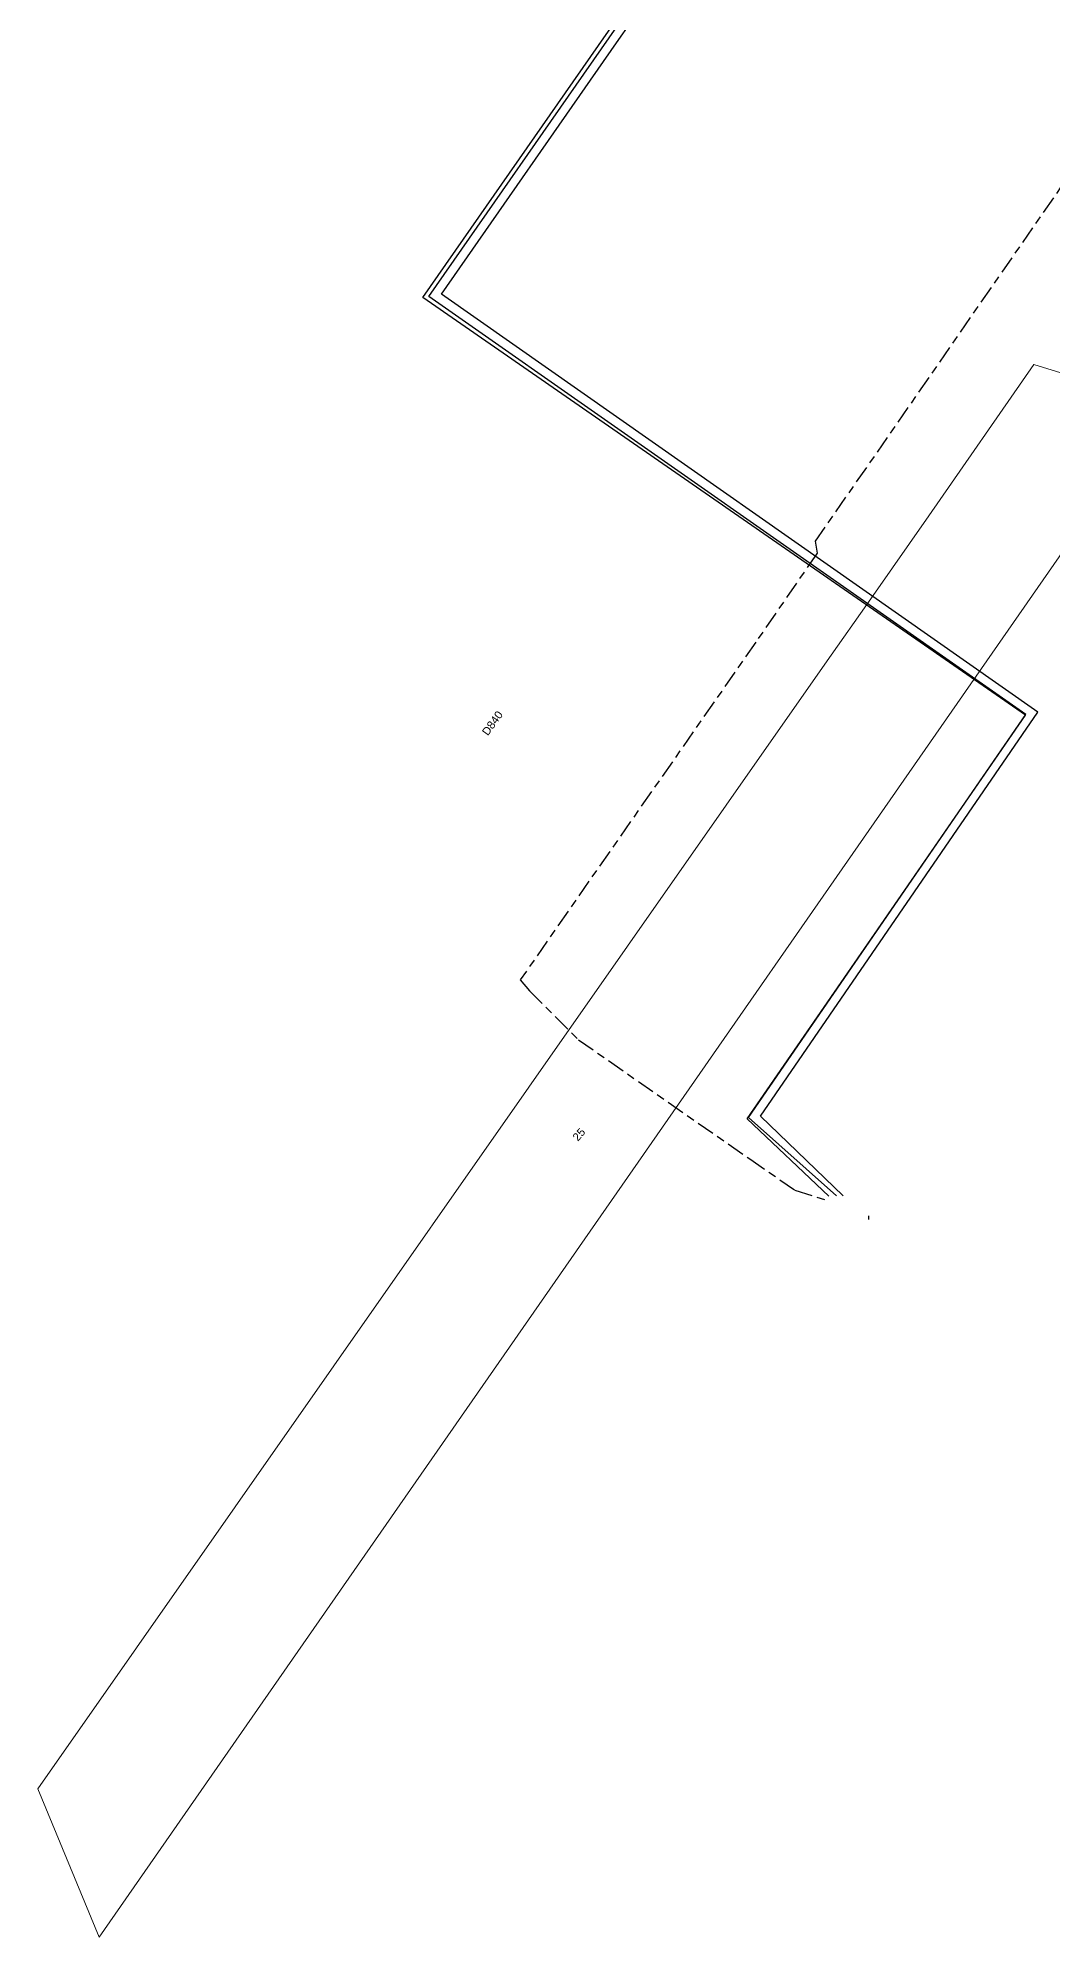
# Model space of a CAD drawing. Header units: metres. Extents: x 309980 to 311407, y 6249141 to 6251386.
# Drawn here: x 310321.3 to 310549.5, y 6249140.6 to 6249567.8 of the extents above; entities that cross this region are included whole.
import ezdxf

# ---------------------------------------------------------------- set-up
doc = ezdxf.new("R2010")
doc.units = ezdxf.units.M
doc.linetypes.add('Cable Exist UG', pattern=[8.2, 4, -1.2, 1.8, -1.2])
doc.layers.add('Cadastre Land Parcels_SP_EXT', color=9, linetype='Continuous', lineweight=5)
doc.layers.add('Mains_HV_EXT', color=7, linetype='Continuous')
doc.styles.get("Standard").update_dxf_attribs({"font": 'arial.ttf'})
doc.linetypes.add('Cable P UG', pattern='A,6,-0.5,["P",Standard,S=1.7,R=0,X=0.5,Y=-1],-2.9', length=9.4)

msp = doc.modelspace()

# ---------------------------------------------------------------- linework, layer by layer
at = {"layer": 'Cadastre Land Parcels_SP_EXT', "linetype": 'Continuous'}
msp.add_lwpolyline([(310555.35, 6249491.2), (310545.39, 6249494.31), (310521.75, 6249460.24), (310509.23, 6249442.36), (310498.37, 6249426.86), (310321.28, 6249173.9), (310335.08, 6249140.56), (310407.51, 6249244.65), (310564.98, 6249470.98)], dxfattribs=at)
at = {"layer": 'Mains_HV_EXT', "linetype": 'Cable P UG'}
for points in [[(310499.28, 6249307.21), (310480.87, 6249324.6), (310543.52, 6249415.46), (310407.88, 6249509.37), (310449.15, 6249568.56), (310455.97, 6249578.33), (310455.97, 6249578.33), (310519.21, 6249669.03), (310516.97, 6249696.2), (310525.14, 6249722.85), (310535.09, 6249744.62), (310693.3, 6249971.56), (310678.84, 6249993.5), (310699.61, 6250276.28), (310697.32, 6250447.42), (310712.36, 6250491.27), (310443.88, 6250655.55), (310836.73, 6250922.55), (310838.96, 6250937.88), (310821.75, 6250965.93), (310997.43, 6251073.89), (311001.2, 6251084.45), (310842.25, 6251343.04)], [(310500.97, 6249307.26), (310481.22, 6249324.9), (310543.56, 6249415.58), (310409.27, 6249509.63), (310449.85, 6249567.82), (310456.61, 6249577.51), (310456.61, 6249577.51), (310520.24, 6249668.76), (310517.98, 6249696.08), (310526.07, 6249722.49), (310535.97, 6249744.12), (310694.51, 6249971.55), (310679.87, 6249993.77), (310700.66, 6250275.8), (310698.7, 6250447.2), (310713.92, 6250491.32), (310445.73, 6250655.59), (310837.63, 6250921.98), (310840.26, 6250937.89), (310823.3, 6250965.71), (310998.25, 6251073.22), (311002.31, 6251084.56), (310866.6, 6251305.34), (310901.49, 6251326.77)], [(310502.48, 6249307.3), (310483.85, 6249325.19), (310546.33, 6249416.08), (310412.06, 6249510.12), (310451.49, 6249566.67), (310458.25, 6249576.36), (310458.25, 6249576.36), (310522.29, 6249668.2), (310520, 6249695.86), (310527.95, 6249721.78), (310537.71, 6249743.13), (310696.93, 6249971.52), (310681.91, 6249994.3), (310702.66, 6250275.73), (310700.71, 6250446.88)]]:
    msp.add_lwpolyline(points, dxfattribs=at)
at = {"layer": 'Mains_HV_EXT', "linetype": 'Cable Exist UG'}
for points in [[(310605.89, 6249612.65), (310496.19, 6249454.55), (310496.66, 6249451.9), (310482.82, 6249431.84), (310429.79, 6249355.85), (310431.89, 6249353.39), (310431.89, 6249353.39), (310442.93, 6249342.39), (310481.49, 6249315.58), (310491.61, 6249308.6), (310499.28, 6249306.12)], [(310508.25, 6249302), (310508.25, 6249302.8)]]:
    msp.add_lwpolyline(points, dxfattribs=at)

# ---------------------------------------------------------------- texts
at = {"layer": 'Cadastre Land Parcels_SP_EXT'}
msp.add_text('25', height=1.8, rotation=48.9825, dxfattribs=at).set_placement((310442.79, 6249319.45))
at = {"layer": 'Mains_HV_EXT'}
msp.add_text('D840', height=1.8, rotation=54.1107, dxfattribs=at).set_placement((310422.52, 6249410.66))

doc.saveas('drawing.dxf')
